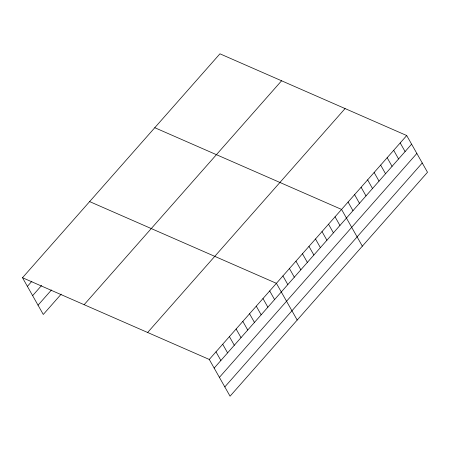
<?xml version="1.0" encoding="UTF-8"?>
<svg xmlns="http://www.w3.org/2000/svg" width="450" height="450" viewBox="0 0 450 450"><rect width="100%" height="100%" fill="white"/><g stroke="black" fill="none" stroke-linecap="round" stroke-linejoin="round"><path stroke-width="0.67" d="M22.5 277.729L219.943 53.809L406.716 135.54L427.5 172.271L230.057 396.191L209.273 359.454L22.5 277.729L43.284 314.46L61.183 294.159M27.388 286.369L31.866 281.295M32.636 295.639L41.586 285.486M38.036 305.19L51.463 289.963M84.133 304.695L281.576 80.781M147.639 332.483L345.082 108.568M209.273 359.454L406.716 135.54M214.166 368.094L411.604 144.18M219.409 377.37L416.852 153.45M224.814 386.921L422.252 163.001M154.783 127.704L341.561 209.43L362.346 246.167M89.629 201.594L276.407 283.326L297.191 320.057M400.202 142.926L405.09 151.566M393.683 150.317L398.576 158.957M387.169 157.708L392.057 166.348M380.655 165.094L385.543 173.734M374.136 172.485L379.029 181.125M367.622 179.871L372.51 188.516M361.108 187.262L365.996 195.902M354.589 194.653L359.483 203.293M348.075 202.039L352.963 210.684M335.048 216.821L339.936 225.461M328.528 224.207L333.416 232.852M322.014 231.598L326.902 240.238M315.501 238.989L320.389 247.629M308.981 246.375L313.869 255.021M302.468 253.766L307.356 262.406M295.954 261.157L300.842 269.798M289.434 268.543L294.322 277.183M282.921 275.934L287.809 284.574M269.691 290.936L274.579 299.576M262.98 298.547L267.868 307.192M256.264 306.163L261.157 314.803M249.553 313.774L254.441 322.419M242.843 321.39L247.731 330.03M236.126 329.001L241.014 337.646M229.416 336.617L234.304 345.257M222.699 344.228L227.588 352.868M215.989 351.844L220.877 360.484"/></g></svg>
